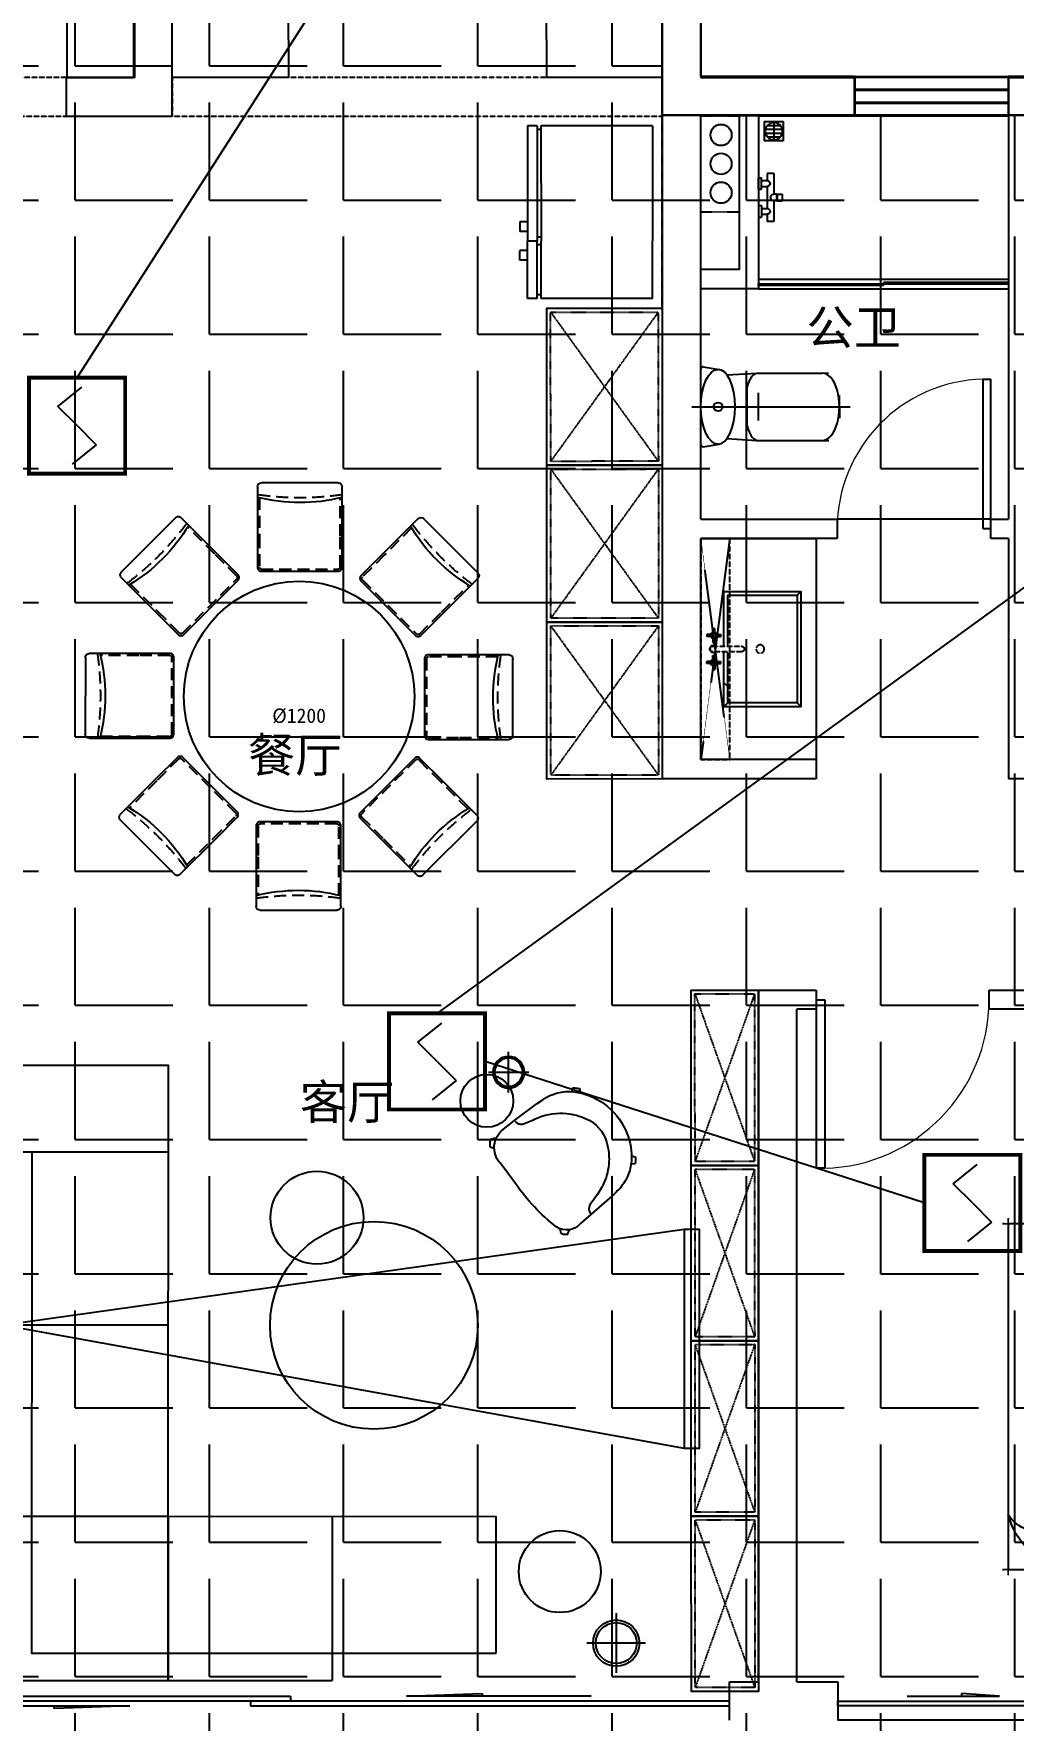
# Model space of a CAD drawing. Extents: x -284868 to 304789, y -137694 to 137894.
# Drawn here: x 198018 to 203113, y -29747 to -20970 of the extents above; entities that cross this region are included whole.
import ezdxf
from ezdxf.enums import TextEntityAlignment as Align

# ---------------------------------------------------------------- set-up
doc = ezdxf.new("R2010")
doc.units = 0
for name, pattern in [('AX-COMP-140B（200）$0$1#comfort_plan$0$DASH', [0.35, 0.25, -0.1]), ('AX-COMP-140B（200）$0$DASH', [0.35, 0.25, -0.1]), ('AX-COMP-160$0$1#comfort_plan$0$DASH', [0.35, 0.25, -0.1]), ('AX-COMP-160$0$DASH', [0.35, 0.25, -0.1]), ('AX-COMP140B-Fur$0$AX-COMP140B-Fur$0$CONTINOUS', [0]), ('AX-COMP140B-Fur$0$AX-COMP140B-Fur$0$XU-140-SF-N1$0$DASH', [0.35, 0.25, -0.1]), ('AX-CORE160-Fur$0$DASH', [0.35, 0.25, -0.1]), ('DASH', [0.35, 0.25, -0.1]), ('HIDDEN2', [0.1875, 0.125, -0.0625])]:
    doc.linetypes.add(name, pattern=pattern)
doc.layers.get('0').update_dxf_attribs({"linetype": 'CONTINUOUS'})
for name, color, linetype in [('0-墙', 4, 'CONTINUOUS'), ('0-底图', 251, 'CONTINUOUS'), ('0-窗', 11, 'CONTINUOUS'), ('0-非设计区域', 251, 'CONTINUOUS'), ('E-FIRE-CIRC', 120, 'CONTINUOUS'), ('EQUIP-消防', 3, 'CONTINUOUS')]:
    doc.layers.add(name, color=color, linetype=linetype)
doc.styles.add('_TCH_DYN', font='')
doc.styles.get("Standard").update_dxf_attribs({"font": 'GBENOR', "bigfont": 'GBCBIG'})
doc.styles.add('繁线体', font='')
doc.styles.get('_TCH_DYN').set_extended_font_data('SimSun')
doc.styles.get('繁线体').set_extended_font_data('SimSun')

# ---------------------------------------------------------------- blocks, each defined once
blk = doc.blocks.new('AX-COMP-140B（200）$0$111110111022110811071652CDX双门冰箱')
at = {"linetype": 'AX-COMP-140B（200）$0$DASH', "ltscale": 0.3}
blk.add_line((-1000, 0), (0, 0), dxfattribs=at)
for p, q in [((-950, -50), (-950, -630)), ((-950, -50), (-650, -50)), ((-50, -50), (-650, -50)), ((-50, -50), (-50, -630)), ((-950, -630), (-930, -630)), ((-950, -650), (-930, -650)), ((-950, -650), (-950, -700)), ((-950, -700), (-650, -700)), ((-930, -630), (-670, -630)), ((-930, -630), (-930, -650)), ((-930, -650), (-670, -650)), ((-750, -700), (-750, -740)), ((-700, -700), (-700, -740)), ((-670, -630), (-670, -650)), ((-670, -630), (-650, -630)), ((-670, -650), (-650, -650)), ((-630, -630), (-650, -630)), ((-650, -650), (-650, -700)), ((-630, -650), (-650, -650)), ((-650, -650), (-650, -700)), ((-50, -700), (-650, -700)), ((-70, -630), (-630, -630)), ((-630, -630), (-630, -650)), ((-70, -650), (-630, -650)), ((-600, -700), (-600, -740)), ((-550, -700), (-550, -740)), ((-50, -630), (-70, -630)), ((-70, -630), (-70, -650)), ((-50, -650), (-70, -650)), ((-50, -650), (-50, -700)), ((-750, -740), (-700, -740)), ((-550, -740), (-600, -740))]:
    blk.add_line(p, q)
blk = doc.blocks.new('*U129')
blk.add_blockref('AX-COMP-140B（200）$0$111110111022110811071652CDX双门冰箱', (500, 75))
blk = doc.blocks.new('*U165')
at = {"linetype": 'AX-CORE160-Fur$0$DASH', "ltscale": 0.2}
for p, q in [((20, -580), (796.7, -20)), ((20, -20), (796.7, -580)), ((836.7, -580), (1613.3, -20)), ((836.7, -20), (1613.3, -580)), ((1653.3, -580), (2430, -20)), ((1653.3, -20), (2430, -580))]:
    blk.add_line(p, q, dxfattribs=at)
for points in [[(0, 0), (816.7, 0), (816.7, -600), (0, -600)], [(816.7, 0), (1633.3, 0), (1633.3, -600), (816.7, -600)], [(1633.3, 0), (2450, 0), (2450, -600), (1633.3, -600)]]:
    blk.add_lwpolyline(points, close=True)
for points in [[(20, -20), (796.7, -20), (796.7, -580), (20, -580)], [(836.7, -20), (1613.3, -20), (1613.3, -580), (836.7, -580)], [(1653.3, -20), (2430, -20), (2430, -580), (1653.3, -580)]]:
    blk.add_lwpolyline(points, close=True, dxfattribs=at)
blk = doc.blocks.new('A$C6CD7009D')
for p, q in [((-220, 182.5), (-220, 440)), ((-200, 460), (200, 460)), ((220, 440), (220, 182.5))]:
    blk.add_line(p, q)
at = {"linetype": 'HIDDEN2', "ltscale": 500}
for p, q in [((-210, 182.5), (-210, 381.7)), ((210, 381.7), (210, 182.5))]:
    blk.add_line(p, q, dxfattribs=at)
blk.add_lwpolyline([(220, 182.5), (220, 20, -0.414214), (200, 0), (-200, 0, -0.414214), (-220, 20), (-220, 182.5)], format="xyb")
blk.add_lwpolyline([(210, 182.5), (210, 20, -0.414214), (200, 10), (-200, 10, -0.414214), (-210, 20), (-210, 182.5)], format="xyb", dxfattribs=at)
for centre, radius, start, end in [((-200, 440), 20, 90, 180), ((200, 440), 20, 0, 90), ((0, 1253.1), 896.7, 255.79752, 284.20248)]:
    blk.add_arc(centre, radius, start, end)
blk.add_arc((1.3, 1934), 1552.3, 261.80427, 278.09956, dxfattribs=at)
blk = doc.blocks.new('*U173')
at = {"ltscale": 500}
blk.add_circle((0, 0), 600, dxfattribs=at)
at = {"xscale": -1}
blk.add_blockref('A$C6CD7009D', (2.9, 652.3), dxfattribs=at)
for p, rotation in [((-459.2, 463.3), 45.00000000000009), ((463.3, 459.2), 314.9999999999999), ((-652.3, 2.9), 90), ((652.3, -2.9), 270), ((-463.3, -459.2), 134.9999999999999), ((459.2, -463.3), 225.0000000000001), ((-2.9, -652.3), 180)]:
    blk.add_blockref('A$C6CD7009D', p, dxfattribs=dict(at, rotation=rotation))
at = {"color": 253, "style": '繁线体'}
blk.add_text('%%C1200', height=75, dxfattribs=at).set_placement((0, -100), align=Align.MIDDLE_CENTER)
blk = doc.blocks.new('AX-CORE160-Fur$0$A$C6DBB6EAD')
at = {"linetype": 'ByBlock', "lineweight": -2}
for p, q in [((0, -157), (0, 157)), ((-159, 0), (159, 0))]:
    blk.add_line(p, q, dxfattribs=at)
at = {"linetype": 'ByBlock', "lineweight": -2, "extrusion": (0, 0, -1)}
for major_axis, start_param, end_param in [((0, 124), 3.14036, 9.423545), ((0, 110), 3.143411, 9.426596)]:
    blk.add_ellipse((0, 0), major_axis=major_axis, ratio=1, start_param=start_param, end_param=end_param, dxfattribs=at)
blk = doc.blocks.new('AX-CORE160-Fur$0$A$C19D93D67')
at = {"ltscale": 0.3}
for p, q in [((-1537.8, 1346.5), (-2437.8, 1346.5)), ((-2437.8, -653.5), (-2437.8, 1346.5)), ((1292.6, 923.2), (-2437.8, 396.5)), ((-2437.8, 396.5), (1292.6, -276.8)), ((-1537.8, -653.5), (-2437.8, -653.5)), ((-637.8, -653.5), (-637.8, -1553.5)), ((920.8, -1183.4), (920.8, -1510.5)), ((1081.7, -1347), (760, -1347))]:
    blk.add_line(p, q, dxfattribs=at)
blk.add_line((-1537.8, 396.5), (-2437.8, 396.5))
for points in [[(-2158.3, 1821.5), (-2437.8, 1821.5), (-2437.8, 1346.5)], [(-1537.8, -653.5), (-1537.8, 1821.5), (-2158.3, 1821.5)], [(-2287.8, 1346.5), (-2287.8, -1403.5), (262.2, -1403.5)], [(262.2, -1403.5), (262.2, -653.5), (-1537.8, -653.5), (-1537.8, -1553.5), (-637.8, -1553.5)]]:
    blk.add_lwpolyline(points, dxfattribs=at)
for points in [[(300.3, 1473), (369.8, 1527.8), (486.5, 1614.3), (516.6, 1635.5, -0.178944), (686.8, 1679.2, -0.127133), (854.1, 1612.3, -0.127393), (970.3, 1470.3, -0.109343), (1003.8, 1317.6, -0.080012), (990.9, 1238.1, -0.07666), (956, 1169.6, -0.050976), (895.8, 1106.4), (723.8, 955.2, -0.363945), (590.8, 936.7, -0.070925), (366.9, 1174.5), (282.1, 1288.1, -0.438128), (300.3, 1473, -0.020382)], [(675.1, 1680.1), (681.3, 1698.4, -0.1493), (683.1, 1699.8, -0.049502), (700.8, 1699.5, -0.04989), (718.1, 1696.3, -0.316283), (719.6, 1694.4), (720.8, 1673.4)], [(364.6, 1517.1, 0.112683), (379.2, 1505.4, 0.103586), (397.3, 1500.9, 0.117875), (419.4, 1505.7, 0.018526), (492.6, 1538.1, -0.118467), (647.2, 1559.9, -0.085257), (755, 1530.4, -0.224454), (866.2, 1405, -0.098957), (878.2, 1277.5, -0.084486), (848.2, 1169.9, -0.044342), (777.5, 1061.3, 0.213829), (771.6, 1025.6, 0.113023), (780.3, 1009, -6.654587)], [(256, 1423.6), (231.9, 1416.6, 0.223522), (230.6, 1415.4, 0.06786), (226.8, 1403.2, 0.087567), (226.9, 1379, 0.276672), (228.3, 1377.4), (250.5, 1369.5)], [(1004.1, 1327.1), (1022.9, 1322.5, -0.1493), (1024.4, 1320.9, -0.049502), (1025.8, 1303.3, -0.04989), (1024.1, 1285.7, -0.316283), (1022.3, 1284.1), (1001.6, 1281)], [(609.8, 928), (616.1, 903.7, 0.223522), (617.2, 902.4, 0.06786), (629.3, 898.2, 0.087567), (653.6, 897.7, 0.276672), (655.1, 899), (663.7, 921)]]:
    blk.add_lwpolyline(points, format="xyb", dxfattribs=at)
for points in [[(1292.6, 923.2), (1292.6, -276.8), (1377.2, -276.8), (1377.2, 923.2)], [(-1537.8, -653.5), (-2437.8, -653.5), (-2437.8, -1553.5), (-1537.8, -1553.5)]]:
    blk.add_lwpolyline(points, close=True, dxfattribs=at)
for centre, radius in [((209.4, 1629), 145), ((-722.3, 987.1), 255), ((-409.5, 396.5), 570), ((611, -954.3), 225)]:
    blk.add_circle(centre, radius, dxfattribs=at)
for major_axis, start_param, end_param in [((124, 29.2), 4.48215, 10.765335), ((-104.9, 40.4), 1.936908, 8.220093)]:
    blk.add_ellipse((920.8, -1347), major_axis=major_axis, ratio=1, start_param=start_param, end_param=end_param, dxfattribs=at)
at = {"ltscale": 0.3, "extrusion": (4.88708e-22, 1.2066e-21, -1), "xscale": 0.702, "yscale": 0.702, "zscale": -0.7019999999999984, "rotation": 90}
blk.add_blockref('AX-CORE160-Fur$0$A$C6DBB6EAD', (-329.1, 1785.9), dxfattribs=at)
blk = doc.blocks.new('*U167')
at = {"linetype": 'AX-CORE160-Fur$0$DASH', "ltscale": 0.2}
for p, q in [((20, -330), (892.5, -20)), ((20, -20), (892.5, -330)), ((932.5, -330), (1805, -20)), ((932.5, -20), (1805, -330)), ((1845, -330), (2717.5, -20)), ((1845, -20), (2717.5, -330)), ((2757.5, -330), (3630, -20)), ((2757.5, -20), (3630, -330))]:
    blk.add_line(p, q, dxfattribs=at)
for points in [[(0, 0), (912.5, 0), (912.5, -350), (0, -350)], [(912.5, 0), (1825, 0), (1825, -350), (912.5, -350)], [(1825, 0), (2737.5, 0), (2737.5, -350), (1825, -350)], [(2737.5, 0), (3650, 0), (3650, -350), (2737.5, -350)]]:
    blk.add_lwpolyline(points, close=True)
for points in [[(20, -20), (892.5, -20), (892.5, -330), (20, -330)], [(932.5, -20), (1805, -20), (1805, -330), (932.5, -330)], [(1845, -20), (2717.5, -20), (2717.5, -330), (1845, -330)], [(2757.5, -20), (3630, -20), (3630, -330), (2757.5, -330)]]:
    blk.add_lwpolyline(points, close=True, dxfattribs=at)
blk = doc.blocks.new('*U159')
for p, q in [((-350, -920), (-350, 380)), ((-300, 380), (-350, 380)), ((-325, -270), (-325, 380)), ((-325, 380), (-317, 380)), ((-317, 380), (-317, -270)), ((-300, -920), (-300, 380)), ((550, 380), (-300, 380)), ((550, -920), (550, 380)), ((-333, -270), (-333, -920)), ((-333, -270), (-325, -270)), ((-325, -920), (-325, -270)), ((-317, -270), (-325, -270)), ((0, -840), (0, -875)), ((107.5, -840), (0, -840)), ((37.5, -875), (0, -875)), ((37.5, -905), (37.5, -875)), ((67.5, -905), (67.5, -875)), ((182.5, -875), (67.5, -875)), ((142.5, -797.5), (107.5, -797.5)), ((107.5, -822.5), (107.5, -797.5)), ((142.5, -822.5), (107.5, -822.5)), ((107.5, -827.5), (107.5, -840)), ((142.5, -827.5), (107.5, -827.5)), ((109.5, -827.5), (109.5, -822.5)), ((140.5, -827.5), (140.5, -822.5)), ((142.5, -822.5), (142.5, -797.5)), ((142.5, -827.5), (142.5, -840)), ((250, -840), (142.5, -840)), ((182.5, -905), (182.5, -875)), ((250, -875), (212.5, -875)), ((212.5, -905), (212.5, -875)), ((250, -840), (250, -875)), ((420, -790), (420, -890)), ((420, -790), (520, -790)), ((515, -840), (425, -840)), ((440, -873.5), (440, -806.5)), ((460, -883.9), (460, -796.1)), ((480, -883.9), (480, -796.1)), ((500, -873.5), (500, -806.5)), ((520, -890), (520, -790)), ((-300, -920), (-350, -920)), ((-333, -920), (-325, -920)), ((550, -920), (-300, -920)), ((22.5, -920), (22.5, -905)), ((82.5, -905), (22.5, -905)), ((82.5, -920), (22.5, -920)), ((82.5, -920), (82.5, -905)), ((167.5, -920), (82.5, -920)), ((167.5, -920), (167.5, -905)), ((167.5, -905), (227.5, -905)), ((167.5, -920), (227.5, -920)), ((227.5, -920), (227.5, -905)), ((520, -890), (420, -890))]:
    blk.add_line(p, q)
blk.add_circle((470, -840), 45)
for centre, radius, start, end in [((52.5, -875), 15, 0, 180), ((125, -840), 17.5, 180, 0), ((197.5, -875), 15, 0, 180)]:
    blk.add_arc(centre, radius, start, end)
blk = doc.blocks.new('1110000110023AX-COMP140B-Fur$0$AX-COMP140B-Fur$0$111110111022110811071652A$C643C1FD2053066')
for points in [[(28, 342.7, -0.263368), (0.1, 361.5, -0.494818), (9.2, 380.2, -0.049225), (26.9, 382, -0.036831), (50.5, 380.2, -0.031893), (88.5, 372.1, 0.035782), (122.4, 365.1, 0.032941), (212.1, 359.2, 0.026564), (323.3, 365.1, 0.017905), (360.8, 370.4, -0.033397), (381, 372.7, -0.03204), (418.1, 372, 0.018442), (482.4, 368.9, 0.010837), (547.2, 369.7, 0.014624), (595.1, 372.7, 0.111249), (617.7, 380, -0.153708), (634.6, 384, -0.076444), (642, 382.2, -0.215512), (643.9, 380.2, -0.585858), (641.3, 377.2, 0.363489), (636.4, 374.6, 0.191716), (636.4, 363, -0.129675), (638.3, 346.4, -0.01735), (635.3, 329.6, 0.019326), (632.7, 314.5, 0.018818), (626.1, 246.1, 0.021828), (625.2, 186.9, 0.006204), (626.5, 153.1, 0.001963), (632.7, 46.2, 0.028341), (636.9, 10, -0.117014), (636.4, 1.1, -0.36606), (635, 0.2, -0.03973), (621.4, 3, -0.048309), (607.7, 8.5, 0.062981), (597, 12.4, 0.04058), (573.6, 15.8, 0.014345), (506.9, 18, 0.005484), (381.4, 17.3, 0.007153), (285.3, 14.3, 0.008762), (242.7, 11.6, -0.008153), (197, 8.6, -0.06251), (139.9, 13, 0.078669), (94.3, 15.1, 0.047825), (71.9, 10.4, -0.034494), (41.1, 3, -0.023571), (15.8, 0, -0.510228), (14.9, 1.1), (22.4, 31.2), (43, 113.7, 0.073041), (45, 133.3, 0.023305), (39.3, 194.4, 0.018299), (35.2, 217.3, -0.01097), (27.9, 255.3, -0.042281), (24.9, 289.6, -0.027201), (27.9, 343)], [(501.9, 368.9, 0.027842), (478.1, 358.3, 0.048685), (465.5, 350.2, 0.023666), (437.6, 325.8, 0.031223), (418.6, 305.1, 0.046801), (413.5, 297.5, 0.023191), (405.5, 280.7)], [(583.8, 374.6, 0.088153), (549.3, 371, 0.088153), (518.1, 355.8, 0.077547), (496.5, 334.2, 0.077547), (482.4, 307)], [(118.4, 15.8, 0.009729), (145.7, 24.8, 0.009729), (172.6, 34.9, 0.007971), (194.3, 44, 0.007971), (215.8, 53.7)]]:
    blk.add_lwpolyline(points, format="xyb")
blk = doc.blocks.new('1110000110023AX-COMP140B-Fur$0$AX-COMP140B-Fur$0$111110111022110811071652A$C5A527934052065')
for p, q in [((122.8, 492.3), (194, 398.8)), ((469.1, 493.2), (467.3, 399.6)), ((194, 398.8), (261.6, 281.4)), ((347, 320.5), (364.8, 400.5)), ((467.3, 399.6), (490.5, 289.8)), ((592.7, 326.9), (677.8, 361)), ((677.8, 361), (699.5, 357.9)), ((261.6, 281.4), (277.7, 231.7)), ((277.7, 231.7), (329.2, 269)), ((329.2, 269), (347, 320.5)), ((490.5, 289.8), (530.8, 243.4)), ((530.8, 243.4), (592.7, 326.9)), ((530.8, 243.4), (591.1, 268.1)), ((591.1, 268.1), (653.1, 265)), ((653.1, 265), (741.3, 249.6)), ((69.5, 247.7), (37.1, 229.6)), ((162, 260.1), (69.5, 247.7)), ((277.7, 231.7), (162, 260.1)), ((277.7, 231.7), (233.2, 174.8)), ((277.7, 231.7), (288.3, 147)), ((318.7, 193.9), (307.8, 186.1)), ((363.6, 226.4), (318.7, 193.9)), ((530.8, 243.4), (363.6, 226.4)), ((530.8, 243.4), (502.9, 169.1)), ((741.3, 249.6), (744.3, 243.8)), ((174.5, 132.1), (90.9, 132.1)), ((233.2, 174.8), (174.5, 132.1)), ((289.9, 133.7), (300.6, 48.6)), ((502.9, 169.1), (521.5, 94.8)), ((521.5, 94.8), (569.7, 38.5))]:
    blk.add_line(p, q)
blk.add_lwpolyline([(405, 391.5, -0.025626), (394.6, 394, -0.0108), (278.2, 431.5, -0.00456), (199.4, 459.6, -0.01125), (167.9, 471.9, -0.069394), (150.9, 482, 0.079756), (136, 490.4, 0.106399), (122.8, 492.3, 0.328642), (119.2, 489.3, 0.299547), (121.3, 483.4, -0.189917), (126.3, 475.5, -0.033518), (127.3, 466.2, -0.075627), (126.9, 462.1, -0.053489), (124.2, 455.1, -0.017838), (113.3, 435.3, -0.038394), (97.8, 413.4, 0.059529), (88.5, 398.9, 0.035943), (79, 375.3, 0.011245), (55.9, 297.6, 0.006203), (46.6, 262, -0.010783), (41.1, 241.6, -0.019485), (37.1, 229.6, -0.005062), (19.4, 184.4, -0.101392), (4.4, 161.7, 0.223768), (0, 149.6, 0.25558), (2.8, 145.5, 0.081563), (16.9, 140.9, 0.071805), (32.3, 140.8, -0.069985), (48.1, 140.7, -0.03546), (101.7, 129, -0.029432), (163.8, 106.8, -0.001554), (193.8, 93.8, 0.00152), (224.5, 80.6, 0.004735), (256.2, 67.5, -0.00382), (295.6, 51.2, -0.296001), (315.3, 22.1, 0.649774), (334.6, 14, 0.02319), (338.7, 18.2, -0.0288), (342, 21.5, -0.005727), (347.9, 26.7, 0.004358), (355.7, 33.5, 0.027528), (371, 48.7, 0.046214), (378.7, 59, 0.194121), (381.2, 74, -0.133719), (382.3, 95.6, -0.005779), (389, 115.4, -0.008882)], format="xyb")
blk.add_lwpolyline([(770.3, 299.1, 0.101392), (787, 320.6, -0.223768), (792.3, 332.3, -0.25558), (789.8, 336.7, -0.081563), (776.1, 342.3, -0.071805), (760.8, 343.6, 0.069985), (745, 344.9, 0.03546), (692.5, 360.6, 0.029432), (632.3, 387.6, 0.001554), (603.3, 402.8, -0.00152), (573.8, 418.3, -0.004735), (543.1, 433.8, 0.00382), (505.1, 453.1, 0.296001), (487.7, 483.6, 0.265444), (469.1, 493.2, -0.02319), (464.7, 489.3, 0.0288), (461.2, 486.3, 0.005727), (454.9, 481.5, -0.004358), (446.6, 475.3, -0.027528), (430.1, 461.4, -0.046214), (421.7, 451.7, -0.194121), (418, 436.9, 0.133719), (415.3, 415.4, 0.011505), (398.6, 377.3, 0.008882), (374.9, 328.9, 0.012426), (341.4, 267.4, -0.033612), (330, 244.1), (309.3, 193.4), (293.3, 154.3, 0.224341), (280.3, 142.3, -0.722772), (280.1, 134.4, -0.103513), (283.5, 133.9, 0.053465), (290, 133.7, 0.030109), (310.7, 129.5, -0.031436), (330.6, 125.5, -0.05324), (344.2, 125.2, 0.05518), (357.4, 124.8, 0.056271), (380.1, 118.8, 0.0108), (493.3, 72.6, 0.00456), (569.7, 38.5, 0.01125), (600.2, 23.8, 0.069394), (616.3, 12.5, -0.079756), (630.6, 2.9, -0.106399), (643.6, 0, -0.328642), (647.5, 2.8, -0.299547), (645.8, 8.8, 0.189917), (641.5, 17.1, 0.033518), (641.1, 26.4, 0.075627), (641.8, 30.4, 0.053489), (645, 37.3, 0.017838), (657.4, 56.2, 0.038394), (674.5, 76.8, -0.059529), (685, 90.5, -0.035943), (696.3, 113.3, -0.011245), (725.3, 189, -0.006203), (737.2, 223.8, 0.010783), (744.3, 243.8, 0.019485), (749.2, 255.4, 0.005062)], format="xyb", close=True)
blk = doc.blocks.new('1110000110023AX-COMP140B-Fur$0$AX-COMP140B-Fur$0$111110111022110811071652cdx床头灯2.0055068')
for p, q in [((-22.4, 36.6), (-61.2, 100)), ((-6.7, 42.3), (-18.3, 115.8)), ((0, 122), (0, 164.8)), ((10, 41.7), (27.5, 114)), ((25.2, 34.7), (69, 94.8)), ((-122, 0), (-164.8, 0)), ((-41.7, 10), (-114, 27.5)), ((-34.7, 25.2), (-94.8, 69)), ((-19.5, 0), (-38.2, 0)), ((0, 19.5), (0, 38.2)), ((19.5, 0), (38.2, 0)), ((36.6, 22.4), (100, 61.2)), ((42.3, 6.7), (115.8, 18.3)), ((122, 0), (164.8, 0)), ((-42.3, -6.7), (-115.8, -18.3)), ((-36.6, -22.4), (-100, -61.2)), ((-25.2, -34.7), (-69, -94.8)), ((-27.3, -114.1), (-10, -41.7)), ((0, -19.5), (0, -38.2)), ((18.7, -113.9), (7, -42.3)), ((62.6, -99.2), (22.9, -36.2)), ((34.7, -25.2), (96, -67.3)), ((41.7, -10), (114.4, -25.8)), ((0, -122), (0, -164.8))]:
    blk.add_line(p, q)
for points in [[(0, 164.8), (0, 122)], [(-164.8, 0), (-122, 0)], [(164.8, 0), (122.1, -1.7)], [(0, -164.8), (0, -122)]]:
    blk.add_lwpolyline(points)
for radius in [42.9, 38.2]:
    blk.add_circle((0, 0), radius)
for centre, start, end in [((-55.7, 60.3), 97.98094, 167.5445), ((-28.3, 77.1), 75.48094, 145.0445), ((3.3, 82), 52.98094, 122.5445), ((34.5, 74.5), 30.48094, 100.0445), ((60.3, 55.7), 7.98094, 77.5445), ((-82, 3.3), 142.98094, 212.5445), ((-74.5, 34.5), 120.48094, 190.0445), ((77.1, 28.3), 345.48094, 55.0445), ((82, -3.3), 322.98094, 32.5445), ((-77.1, -28.3), 165.48094, 235.0445), ((-60.3, -55.7), 187.98094, 257.5445), ((55.7, -60.3), 277.98094, 347.5445), ((74.5, -34.5), 300.48094, 10.0445), ((-34.5, -74.5), 210.48094, 280.0445), ((-3.3, -82), 232.98094, 302.5445), ((28.3, -77.1), 255.48094, 325.0445)]:
    blk.add_arc(centre, 40.1, start, end)
blk = doc.blocks.new('*U156')
for p, q in [((-900, 0), (-1350, 0)), ((-1350, 0), (-1350, -450)), ((1350, 0), (-1350, 0)), ((-900, 0), (900, 0)), ((-900, -2100), (-900, 0)), ((-900, -450), (-900, 0)), ((-1330, -50), (-1330, -430)), ((-920, -430), (-920, -50)), ((-900, -52.4), (900, -52.4)), ((900, 0), (900, -2100)), ((900, -450), (900, 0)), ((900, 0), (1350, 0)), ((920, -430), (920, -50)), ((1330, -50), (1330, -430)), ((1350, 0), (1350, -450)), ((-1330, -430), (-920, -430)), ((1330, -430), (920, -430)), ((-1350, -450), (-900, -450)), ((1350, -450), (900, -450)), ((900, -2100), (-900, -2100))]:
    blk.add_line(p, q)
at = {"linetype": 'AX-COMP140B-Fur$0$AX-COMP140B-Fur$0$CONTINOUS', "ltscale": 2.5}
blk.add_line((-900, -494.1), (129.6, -493.7), dxfattribs=at)
for points in [[(-1300, -20), (-1300, -50), (-1330, -50)], [(-950, -20), (-1300, -20)], [(-950, -20), (-950, -50), (-920, -50)], [(950, -20), (950, -50), (920, -50)], [(950, -20), (1300, -20)], [(1300, -20), (1300, -50), (1330, -50)]]:
    blk.add_lwpolyline(points)
for points in [[(-1350, -332.6, 0, 18, 0), (-1350, -478.5, 10, 10, 0)], [(-900, -349.7, 0, 10, 0), (-900, -477.7, 10, 10, 0)], [(900, -349.7, 0, 10, 0), (900, -477.7, 10, 10, 0)], [(1350, -332.6, 0, 18, 0), (1350, -478.5, 10, 10, 0)], [(-1380.6, -450, 10, 0, 0), (-1202.9, -450, 10, 10, 0)], [(-873.3, -450, 18, 0, 0), (-1032.5, -450, 10, 10, 0)], [(873.3, -450, 18, 0, 0), (1032.5, -450, 10, 10, 0)], [(1380.6, -450, 10, 0, 0), (1202.9, -450, 10, 10, 0)], [(-668.5, -1859, 10, 0, -0.374242), (-834.4, -1895.4, 10, 10, 2.21586)], [(-686.1, -1863.7, 10, 0, 0.177019), (-693.3, -1995.7, 10, 10, -2.21586)], [(-900, -1958.5, 0, 10, 0), (-900, -2130, 10, 10, 0)], [(900, -2005.4, 0, 10, 0), (900, -2130, 10, 10, 0)], [(-775.4, -2100, 0, 10, 0), (-930, -2100, 10, 10, 0)], [(658.3, -2100, 0, 10, 0), (930, -2100, 10, 10, 0)]]:
    blk.add_lwpolyline(points, format="xyseb")
for centre, radius, start, end in [((128.9, -1775.7), 1282, 53.02297, 89.96514), ((10.6, -1124.5), 642, 25.92108, 79.31539), ((-515.9, -1720.7), 391.6, 191.30173, 255.64344), ((-773.9, -1781.8), 129.7, 193.56133, 311.45499), ((-519.2, -1944.9), 181.3, 157.79381, 238.81667)]:
    blk.add_arc(centre, radius, start, end, dxfattribs=at)
at = {"linetype": 'AX-COMP140B-Fur$0$AX-COMP140B-Fur$0$XU-140-SF-N1$0$DASH', "ltscale": 2.5}
blk.add_arc((757.9, -855.2), 175.9, 36.12132, 174.81159, dxfattribs=at)
at = {"xscale": -1}
for name, p in [('1110000110023AX-COMP140B-Fur$0$AX-COMP140B-Fur$0$111110111022110811071652cdx床头灯2.0055068', (-1125, -225)), ('1110000110023AX-COMP140B-Fur$0$AX-COMP140B-Fur$0$111110111022110811071652A$C643C1FD2053066', (-140.3, -485.7)), ('1110000110023AX-COMP140B-Fur$0$AX-COMP140B-Fur$0$111110111022110811071652A$C5A527934052065', (835.6, -1956.2))]:
    blk.add_blockref(name, p, dxfattribs=at)
for name, p in [('1110000110023AX-COMP140B-Fur$0$AX-COMP140B-Fur$0$111110111022110811071652cdx床头灯2.0055068', (1125, -225)), ('1110000110023AX-COMP140B-Fur$0$AX-COMP140B-Fur$0$111110111022110811071652A$C643C1FD2053066', (140.3, -485.7))]:
    blk.add_blockref(name, p)
blk = doc.blocks.new('*U162')
at = {"linetype": 'AX-COMP-160$0$1#comfort_plan$0$DASH'}
for p, q in [((-1199.9, 130), (-1199.9, 280)), ((-1199.9, 280), (-49.9, 280)), ((-49.9, 130), (-1199.9, 280)), ((-1199.9, 130), (-49.9, 280)), ((-49.9, 280), (-49.9, 130)), ((-49.9, 130), (-1199.9, 130))]:
    blk.add_line(p, q, dxfattribs=at)
for p, q in [((-1199.9, 280), (-1199.9, -320)), ((-49.9, 280), (-1199.9, 280)), ((-49.9, -320), (-49.9, 280)), ((-700.4, 218.2), (-731.6, 218.2)), ((-731.6, 218.2), (-731.6, 208.2)), ((-700.4, 208.2), (-731.6, 208.2)), ((-700.4, 218.2), (-700.4, 249.5)), ((-700.4, 249.5), (-690.4, 249.5)), ((-700.4, 208.2), (-700.4, 177)), ((-700.4, 177), (-690.4, 177)), ((-690.4, 218.2), (-690.4, 249.5)), ((-690.4, 218.2), (-659.1, 218.2)), ((-690.4, 208.2), (-659.1, 208.2)), ((-690.4, 208.2), (-690.4, 177)), ((-659.1, 218.2), (-659.1, 208.2)), ((-559.6, 218.2), (-590.9, 218.2)), ((-590.9, 218.2), (-590.9, 208.2)), ((-559.6, 208.2), (-590.9, 208.2)), ((-559.6, 218.2), (-559.6, 249.5)), ((-549.6, 249.5), (-559.6, 249.5)), ((-559.6, 208.2), (-559.6, 177)), ((-549.6, 177), (-559.6, 177)), ((-549.6, 218.2), (-549.6, 249.5)), ((-549.6, 218.2), (-518.4, 218.2)), ((-549.6, 208.2), (-518.4, 208.2)), ((-549.6, 208.2), (-549.6, 177)), ((-518.4, 218.2), (-518.4, 208.2)), ((-429.9, 140), (-449.9, 160)), ((-344.9, 140), (-324.9, 160)), ((-904.9, -220), (-924.9, -240)), ((-344.9, -220), (-324.9, -240)), ((-1199.9, -320), (-49.9, -320))]:
    blk.add_line(p, q)
at = {"linetype": 'AX-COMP-160$0$DASH'}
for p, q in [((-639.4, 217.6), (-639.4, 70.8)), ((-610.6, 70.8), (-610.6, 217.6))]:
    blk.add_line(p, q, dxfattribs=at)
for points in [[(-639.4, 160), (-924.9, 160), (-924.9, -240), (-324.9, -240), (-324.9, 160), (-610.6, 160)], [(-639.4, 140), (-904.9, 140), (-904.9, -220), (-344.9, -220), (-344.9, 140), (-610.6, 140)]]:
    blk.add_lwpolyline(points)
blk.add_circle((-625, -28.6), 21.4, dxfattribs=at)
for centre, start, end in [((-695.4, 213.2), 107.00272, 162.99728), ((-695.4, 213.2), 197.00272, 252.99728), ((-695.4, 213.2), 17.00272, 72.99728), ((-695.4, 213.2), 287.00272, 342.99728), ((-554.6, 213.2), 107.00272, 162.99728), ((-554.6, 213.2), 197.00272, 252.99728), ((-554.6, 213.2), 17.00272, 72.99728), ((-554.6, 213.2), 287.00272, 342.99728)]:
    blk.add_arc(centre, 17.1, start, end, dxfattribs=at)
for centre, radius, start, end in [((-625, 213.2), 20, 315.95732, 224.04268), ((-625, 217.6), 14.4, 0, 180), ((-625, 69.2), 14.5, 173.57398, 6.42602)]:
    blk.add_arc(centre, radius, start, end)
blk = doc.blocks.new('*U317')
for p, q in [((-375, 280), (375, 280)), ((-175, -351.2), (-175, -384.6)), ((0, -440), (-59.9, -440)), ((0, -440), (59.9, -440))]:
    blk.add_line(p, q)
at = {"ltscale": 10}
for p, q in [((-208, 268.7), (-194.2, 185.4)), ((-197.6, 280), (197.6, 280)), ((0, 327), (0, -496.5)), ((208, 268.7), (194.2, 185.4)), ((-166, 144.9), (-175, -10.6)), ((166, 144.9), (175, -10.6)), ((-100.2, 39.7), (100.2, 39.7)), ((0, 25.9), (0, -63.5)), ((-175, -12), (-175, -351.2)), ((-71.7, -18.8), (71.7, -18.8)), ((-43.6, -18.8), (43.6, -18.8)), ((175, -12), (175, -351.2))]:
    blk.add_line(p, q, dxfattribs=at)
for points in [[(-175, -384.6, 10, 0, 0), (-175, -296.7, 10, 10, 0)], [(175, -384.6, 10, 0, 0), (175, -296.7, 10, 10, 0)]]:
    blk.add_lwpolyline(points, format="xyseb")
blk.add_circle((0, 191.2), 22.8, dxfattribs=at)
for centre, start, end in [((-197.6, 269.5), 90, 184.88863), ((197.6, 269.5), 355.11137, 90)]:
    blk.add_arc(centre, 10.4, start, end, dxfattribs=at)
at = {"ltscale": 10, "extrusion": (0, 0, -1)}
for centre, major_axis, ratio, start_param, end_param in [((0, 191.2), (194.6, 0), 0.456392, 3.141593, 6.283185), ((0.7, -11.9), (-174.9, 3.2), 0.369842, 2.169272, 3.218057)]:
    blk.add_ellipse(centre, major_axis=major_axis, ratio=ratio, start_param=start_param, end_param=end_param, dxfattribs=at)
at = {"ltscale": 10}
for centre, major_axis, ratio, start_param, end_param in [((0, 191.2), (194.6, 0), 0.456392, 3.141593, 6.283185), ((-0.7, -11.9), (174.9, 3.2), 0.369842, 2.169272, 3.218057), ((0, -351.2), (-175, 0), 0.507463, 0, 3.141593)]:
    blk.add_ellipse(centre, major_axis=major_axis, ratio=ratio, start_param=start_param, end_param=end_param, dxfattribs=at)
blk = doc.blocks.new('1110000110023AX-COMP-140B（200）$0$111110111022110811071652CDX卫生间立管047060')
at = {"linetype": 'AX-COMP-140B（200）$0$1#comfort_plan$0$DASH', "ltscale": 0.2}
for p, q in [((-250, 105), (250, 105)), ((-250, 105), (-250, -95)), ((250, 105), (250, -95)), ((-250, -95), (250, -95))]:
    blk.add_line(p, q, dxfattribs=at)
for centre in [(-150, 0), (0, 0), (150, 0)]:
    blk.add_circle(centre, 55)
blk = doc.blocks.new('*U316')
for p, q in [((600, 80), (600, 280)), ((700, -20), (700, 280)), ((600, 80), (-200, 80)), ((-200, -20), (700, -20))]:
    blk.add_line(p, q)
at = {"extrusion": (0, 0, -1), "zscale": -1}
blk.add_blockref('1110000110023AX-COMP-140B（200）$0$111110111022110811071652CDX卫生间立管047060', (-50, 175), dxfattribs=at)
blk = doc.blocks.new('$DorLib2D$00000131')
at = {"color": 0, "linetype": 'Continuous'}
for p, q in [((0.15, 0.125), (0.2319, 0.1973)), ((0.2319, 0.1973), (0.2319, 0.125)), ((-0.5, 0.125), (-0.5, 0)), ((0.0192, 0.125), (-0.5, 0.125)), ((0.0192, 0), (0.0192, 0.125)), ((0.35, 0.125), (0.15, 0.125)), ((-0.5, 0), (0.0192, 0)), ((-0.024, 0), (0.5, 0)), ((-0.024, -0.125), (-0.024, 0)), ((0.5, 0), (0.5, -0.125)), ((-0.35, -0.125), (-0.15, -0.125)), ((-0.2319, -0.1973), (-0.2319, -0.125)), ((-0.15, -0.125), (-0.2319, -0.1973)), ((0.5, -0.125), (-0.024, -0.125))]:
    blk.add_line(p, q, dxfattribs=at)
blk = doc.blocks.new('$DorLib2D$00000001')
for p, q in [((0.45, 0.975), (0.5, 0.975)), ((0.45, 0), (0.45, 0.975)), ((0.5, 0), (0.5, 0.975)), ((0.5, 0), (0.45, 0))]:
    blk.add_line(p, q)
at = {"lineweight": 13}
blk.add_arc((0.475, 0), 0.975, 91.46928, 180, dxfattribs=at)
blk = doc.blocks.new('$WINLIB2D$00000001')
for points in [[(-0.5, 0.5), (-0.5, -0.5)], [(-0.5, 0.5), (0.5, 0.5)], [(0.5, -0.5), (0.5, 0.5)], [(0.5, 0.167), (-0.5, 0.167)], [(0.5, -0.167), (-0.5, -0.167)], [(-0.5, -0.5), (0.5, -0.5)]]:
    blk.add_lwpolyline(points)
blk = doc.blocks.new('vrthr')
for p, q in [((214247.6, 277106.1), (214247.6, 279858.3)), ((214447.6, 276906.1), (214447.6, 279858.3)), ((213898.5, 277106.2), (214098.5, 277106.2)), ((213898.5, 276906.2), (213898.5, 277106.2)), ((214098.5, 277106.1), (214247.6, 277106.1)), ((213898.5, 276906.2), (214098.5, 276906.2)), ((214098.5, 276906.2), (214098.5, 276906.1)), ((214098.5, 276906.1), (214447.6, 276906.1)), ((217497.4, 268757.6), (217497.5, 272357.6)), ((217697.4, 268757.6), (217697.5, 272257.6)), ((217347.4, 268557.6), (217347.4, 268757.6)), ((217347.4, 268757.6), (217497.4, 268757.6))]:
    blk.add_line(p, q)
at = {"linetype": 'Continuous'}
for p, q in [((216997.8, 277007.6), (216997.8, 277695.8)), ((217197.8, 277695.8), (217197.8, 277107.6)), ((217197.8, 277107.6), (217248.8, 277107.6)), ((217246.6, 277107.6), (217998.4, 277107.6)), ((217998.4, 277107.6), (217998.4, 276907.6)), ((218798.4, 276907.6), (218798.4, 277107.6)), ((218798.4, 277107.6), (218898.4, 277107.6)), ((216998.8, 274707.6), (216998.8, 277007.6)), ((217198.8, 274807.6), (217198.8, 276907.6)), ((217198.8, 276907.6), (217248.8, 276907.6)), ((217998.4, 276907.6), (217246.6, 276907.6)), ((218798.4, 276907.6), (218798.4, 274807.6)), ((217198.8, 274807.6), (217906.9, 274807.6)), ((218706.9, 274807.6, 0), (217906.9, 274807.6, 0)), ((217906.9, 274807.6), (217906.9, 274707.6)), ((218706.9, 274707.6), (218706.9, 274807.6)), ((218706.9, 274807.6), (218798.4, 274807.6)), ((216998.8, 273457.6), (216998.8, 274707.6)), ((217906.9, 274707.6), (217198.8, 274707.6)), ((217198.8, 273557.6), (217198.8, 274707.6)), ((218798.4, 274707.6), (218706.9, 274707.6)), ((218798.4, 274707.6), (218798.4, 273457.6)), ((217798.4, 273557.6), (217198.8, 273557.6)), ((217798.4, 273557.6), (217798.4, 273457.6)), ((217798.4, 273457.6), (216998.8, 273457.6)), ((220248.4, 273457.6), (218798.4, 273457.6)), ((217497.5, 272357.6), (217797.5, 272357.6)), ((217797.5, 272357.6), (217797.5, 272257.6)), ((218697.5, 272257.6), (218697.5, 272357.6)), ((218697.5, 272357.6), (220248.4, 272357.6)), ((217797.5, 272257.6), (217697.5, 272257.6)), ((220247.4, 272257.6), (218697.5, 272257.6)), ((217697.4, 268757.6), (217911.3, 268757.6)), ((217911.3, 268757.6), (217911.3, 268557.6)), ((220311.3, 268557.6, 0), (217911.3, 268557.6, 0))]:
    blk.add_line(p, q, dxfattribs=at)
at = {"elevation": -0.1}
for points in [[(215041.3, 279858.3), (215053.8, 277106.2), (214447.6, 277106.2), (214447.6, 279858.3), (215047.7, 279858.3)], [(216996.6, 279858.3), (216996.6, 277106.2), (216396.6, 277106.2), (216384.1, 279858.3)]]:
    blk.add_lwpolyline(points, dxfattribs=at)
blk.add_lwpolyline([(213896.1, 279508.6), (214246.1, 279508.6), (214251.5, 277106.2), (213901.5, 277106.2)], close=True, dxfattribs=at)
at = {"linetype": 'DASH', "elevation": -0.1}
for points in [[(213898.5, 277106.1), (212247.9, 277106.1), (212247.9, 276906.1), (213898.5, 276906.1)], [(216996.6, 277106.2), (214447.6, 277106.2), (214447.6, 276906.2), (216996.6, 276906.2)]]:
    blk.add_lwpolyline(points, close=True, dxfattribs=at)
at = {"yscale": 200}
for name, p, xscale, zscale, rotation in [('$WINLIB2D$00000001', (218398.4, 277007.6), -800.0000000037253, -800.0000000037253, 359.9999999999992), ('$DorLib2D$00000131', (214947.4, 268657.6), 4799.999999999977, 4799.999999999977, 180.0000166211983)]:
    blk.add_blockref(name, p, dxfattribs=dict(at, xscale=xscale, zscale=zscale, rotation=rotation))
at = {"extrusion": (8.47033e-20, -6.03939e-06, -1), "zscale": -1, "rotation": 89.98092958689192}
blk.add_blockref('*U129', (-216921.7, 276406.2, -1.6), dxfattribs=at)
for name, p, xscale, rotation in [('*U316', (217478.4, 276707.6, -0.1), -1.000000000000004, 90), ('*U156', (220897.2, 270241.7, -0.1), -1, 269.9983022961913)]:
    blk.add_blockref(name, p, dxfattribs=dict(xscale=xscale, rotation=rotation))
at = {"extrusion": (-2.54112e-21, -3.38812e-21, -1), "zscale": -1, "rotation": 89.99898281666653}
blk.add_blockref('*U159', (-218418.4, 276357.6, 0.1), dxfattribs=at)
at = {"extrusion": (-1.06726e-19, 6.03939e-06, 1), "rotation": 270.0205286742448}
blk.add_blockref('*U165', (216996.7, 275906.2, 1.6), dxfattribs=at)
at = {"extrusion": (-8.47048e-22, -4.34626e-31, -1), "xscale": -1, "zscale": -1, "rotation": 270}
blk.add_blockref('*U317', (-217478.8, 275393.4, 0), dxfattribs=at)
at = {"linetype": 'Continuous', "xscale": 800, "yscale": 800, "zscale": -800}
blk.add_blockref('$DorLib2D$00000001', (218306.9, 274757.6), dxfattribs=at)
at = {"extrusion": (-6.03939e-06, 1.33259e-21, -1), "xscale": -1, "zscale": -1, "rotation": 0.02966593114897452}
blk.add_blockref('*U173', (-215108.3, 273885.7, -1.3), dxfattribs=at)
at = {"extrusion": (-7.46512e-11, -1.57277e-12, -1), "zscale": -1, "rotation": 270}
blk.add_blockref('*U162', (-217478.4, 273507.6, 0.1), dxfattribs=at)
at = {"extrusion": (3.81165e-20, 6.03939e-06, 1), "rotation": 270.0205286742452}
blk.add_blockref('*U167', (217497.5, 272357.6, 1.6), dxfattribs=at)
at = {"linetype": 'Continuous', "rotation": 180}
for name, p, xscale, yscale, zscale in [('$DorLib2D$00000001', (218247.5, 272307.6), 900, 900, 900), ('$DorLib2D$00000131', (219111.3, 268657.6), -2400, 200, -2400)]:
    blk.add_blockref(name, p, dxfattribs=dict(at, xscale=xscale, yscale=yscale, zscale=zscale))
at = {"extrusion": (3.26014e-20, -6.03939e-06, -1), "xscale": -0.9481481481481756, "yscale": 0.9481481481481743, "zscale": -0.9481481481481756, "rotation": 0.02502296814642868}
blk.add_blockref('AX-CORE160-Fur$0$A$C19D93D67', (-215885.5, 270236.8, -1.6), dxfattribs=at)
at = {"style": '_TCH_DYN'}
for s, p in [('公卫', (217748, 275716.3, -0.1)), ('餐厅', (214842.3, 273491.5, -0.1)), ('客厅', (215112, 271685.4, -0.1))]:
    blk.add_text(s, height=180, dxfattribs=at).set_placement(p)
blk = doc.blocks.new('$equip$00002649')
for p, q in [((-0.5, 0.5), (-0.5, -0.5)), ((0.5, 0.5), (-0.5, 0.5)), ((-0.2, 0.2), (0.05, 0.4)), ((0.5, -0.5), (0.5, 0.5)), ((0, 0), (-0.2, 0.2)), ((0, 0), (0.2, -0.2)), ((0.2, -0.2), (-0.05, -0.4)), ((-0.5, -0.5), (0.5, -0.5))]:
    blk.add_line(p, q)
at = {"const_width": 0.04}
blk.add_lwpolyline([(-0.5, 0.5), (0.5, 0.5), (0.5, -0.5), (-0.5, -0.5), (-0.5, 0.5), (0.5, 0.5)], dxfattribs=at)
for p in [(0, 0.5), (-0.5, 0), (0.5, 0), (0, -0.5)]:
    blk.add_point(p)
at = {"color": 7, "flags": 1}
for tag, height, p in [('A', 0.00002, (0, 0)), ('B', 0.4, (0.762, -0.208))]:
    blk.add_attdef(tag, text='', height=height, dxfattribs=at).set_placement(p, align=Align.MIDDLE_CENTER)

msp = doc.modelspace()

# ---------------------------------------------------------------- hatches: boundary and pattern name
at = {"layer": '0-非设计区域', "ltscale": 3}
h = msp.add_hatch(dxfattribs=at)
h.set_pattern_fill('ANGLE', color=256, scale=100)
h.set_pattern_definition([(0, (-222963.06, 452446.1), (0, 698.5), [508, -190.5]), (90, (-222963.06, 452446.1), (-698.5, 4e-14), [508, -190.5])])
h.paths.add_polyline_path([(193837.8, -21397.7), (193837.8, -25047.7), (191787.8, -25047.7), (191787.8, -28492.7), (192287.8, -28492.7), (192287.8, -29242.7), (196687.8, -29242.7), (196687.8, -31547.7), (205187.8, -31547.7), (205187.8, -29547.7), (208887.8, -29547.7), (208887.8, -21392.7), (201287.8, -21392.7), (201287.8, -16942.7), (199137.8, -16942.7), (199127.8, -16142.7), (196537.8, -16142.7), (196537.8, -21397.7)])

# ---------------------------------------------------------------- linework, layer by layer
at = {"layer": '0-墙', "ltscale": 3}
msp.add_lwpolyline([(201487.8, -21192.7), (201487.8, -20602.7), (201287.8, -20602.7), (201287.8, -21392.7), (202287.8, -21392.7), (202287.8, -21192.7), (201487.8, -21192.7)], dxfattribs=at)
msp.add_lwpolyline([(203087.8, -21192.7), (203087.8, -21392.7), (203487.8, -21392.7), (203487.8, -21192.7)], close=True, dxfattribs=at)
at = {"layer": '0-窗'}
for points in [[(203087.8, -21392.7), (202287.8, -21392.7), (202287.8, -21192.7), (203087.8, -21192.7)], [(203087.8, -21327.7), (202287.8, -21327.7), (202287.8, -21257.7), (203087.8, -21257.7)]]:
    msp.add_lwpolyline(points, close=True, dxfattribs=at)
at = {"layer": '0-非设计区域', "ltscale": 3}
msp.add_lwpolyline([(193837.8, -21397.7), (193837.8, -25047.7), (191787.8, -25047.7), (191787.8, -28492.7), (192287.8, -28492.7), (192287.8, -29242.7), (196687.8, -29242.7), (196687.8, -31547.7), (205187.8, -31547.7), (205187.8, -29547.7), (208887.8, -29547.7), (208887.8, -21392.7), (201287.8, -21392.7), (201287.8, -16942.7), (199137.8, -16942.7), (199127.8, -16142.7), (196537.8, -16142.7), (196537.8, -21397.7)], close=True, dxfattribs=at)
at = {"layer": 'E-FIRE-CIRC'}
for points in [[(199910.1, -20154), (198243, -22759.1)], [(200115.7, -26068), (204064.7, -23202.4)], [(202650.7, -27054.3), (200365.7, -26318)]]:
    msp.add_lwpolyline(points, dxfattribs=at)

# ---------------------------------------------------------------- block references
at = {"layer": '0-底图'}
msp.add_blockref('vrthr', (-15709.9, -298304.3, 0.1), dxfattribs=at)
at = {"layer": 'EQUIP-消防', "xscale": 500, "yscale": 500, "zscale": 500}
for p in [(198243, -23009.1), (200115.7, -26318), (202900.7, -27054.3)]:
    msp.add_blockref('$equip$00002649', p, dxfattribs=at)

doc.saveas('drawing.dxf')
